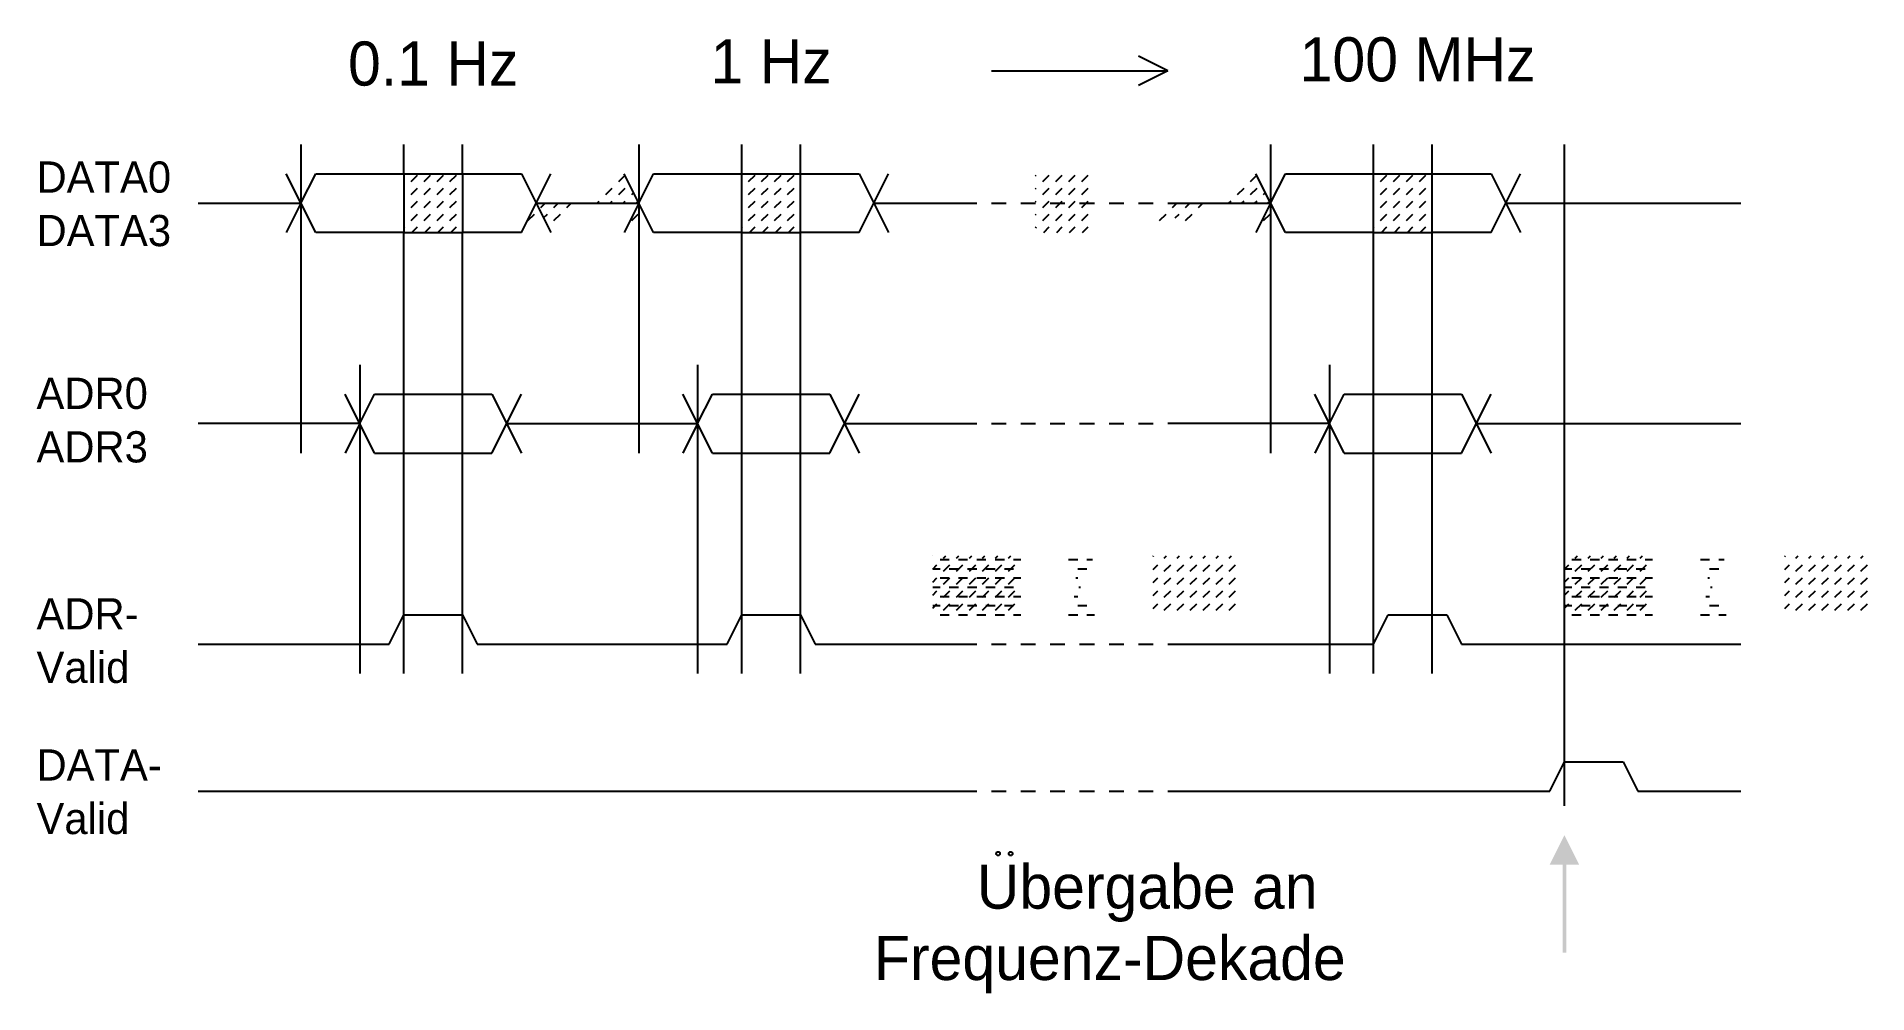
# Model space of a CAD drawing. Extents: x -2.8 to 22.1, y -4.2 to 8.9.
import ezdxf
from ezdxf.enums import TextEntityAlignment as Align

# ---------------------------------------------------------------- set-up
doc = ezdxf.new("R2010")
doc.units = 0
doc.layers.get('0').update_dxf_attribs({"linetype": 'CONTINUOUS'})

# ---------------------------------------------------------------- blocks, each defined once
blk = doc.blocks.new('*X')
at = {"color": 0}
for p, q in [((2.2, 6.973), (2.21, 6.983)), ((2.298, 6.894), (2.386, 6.983)), ((2.475, 6.894), (2.563, 6.983)), ((2.652, 6.894), (2.74, 6.983)), ((2.828, 6.894), (2.917, 6.983)), ((5.127, 6.894), (5.211, 6.979)), ((6.8, 6.977), (6.806, 6.983)), ((6.894, 6.894), (6.983, 6.983)), ((7.071, 6.894), (7.159, 6.983)), ((7.248, 6.894), (7.336, 6.983)), ((7.425, 6.894), (7.513, 6.983)), ((2.2, 6.796), (2.21, 6.806)), ((2.298, 6.718), (2.386, 6.806)), ((2.475, 6.718), (2.563, 6.806)), ((2.652, 6.718), (2.74, 6.806)), ((2.828, 6.718), (2.917, 6.806)), ((4.95, 6.718), (5.038, 6.806)), ((5.127, 6.718), (5.215, 6.806)), ((5.303, 6.718), (5.329, 6.743)), ((6.8, 6.8), (6.806, 6.806)), ((6.894, 6.718), (6.983, 6.806)), ((7.071, 6.718), (7.159, 6.806)), ((7.248, 6.718), (7.336, 6.806)), ((7.425, 6.718), (7.513, 6.806)), ((2.2, 6.619), (2.21, 6.629)), ((2.298, 6.541), (2.386, 6.629)), ((2.475, 6.541), (2.563, 6.629)), ((2.652, 6.541), (2.74, 6.629)), ((2.828, 6.541), (2.917, 6.629)), ((4.066, 6.541), (4.125, 6.6)), ((4.243, 6.541), (4.302, 6.6)), ((4.419, 6.541), (4.479, 6.6)), ((4.832, 6.6), (4.861, 6.629)), ((5.009, 6.6), (5.038, 6.629)), ((5.186, 6.6), (5.215, 6.629)), ((5.363, 6.6), (5.392, 6.629)), ((6.8, 6.623), (6.806, 6.629)), ((6.894, 6.541), (6.983, 6.629)), ((7.071, 6.541), (7.159, 6.629)), ((7.248, 6.541), (7.336, 6.629)), ((7.425, 6.541), (7.513, 6.629)), ((2.2, 6.443), (2.21, 6.452)), ((2.2, 6.266), (2.21, 6.276)), ((2.298, 6.364), (2.386, 6.452)), ((2.311, 6.2), (2.386, 6.276)), ((2.475, 6.364), (2.563, 6.452)), ((2.488, 6.2), (2.563, 6.276)), ((2.652, 6.364), (2.74, 6.452)), ((2.664, 6.2), (2.74, 6.276)), ((2.828, 6.364), (2.917, 6.452)), ((2.841, 6.2), (2.917, 6.276)), ((3.889, 6.364), (3.977, 6.452)), ((4.101, 6.399), (4.154, 6.452)), ((4.243, 6.364), (4.331, 6.452)), ((5.303, 6.364), (5.392, 6.452)), ((6.8, 6.446), (6.806, 6.452)), ((6.8, 6.27), (6.806, 6.276)), ((6.894, 6.364), (6.983, 6.452)), ((6.907, 6.2), (6.983, 6.276)), ((7.071, 6.364), (7.159, 6.452)), ((7.084, 6.2), (7.159, 6.276)), ((7.248, 6.364), (7.336, 6.452)), ((7.261, 6.2), (7.336, 6.276)), ((7.425, 6.364), (7.513, 6.452)), ((7.437, 6.2), (7.513, 6.276)), ((9.4, 1.799), (9.401, 1.8)), ((9.5, 1.75), (9.625, 1.75)), ((9.546, 1.768), (9.578, 1.8)), ((9.723, 1.768), (9.755, 1.8)), ((9.75, 1.75), (9.875, 1.75)), ((9.899, 1.768), (9.932, 1.8)), ((10, 1.75), (10.125, 1.75)), ((10.076, 1.768), (10.109, 1.8)), ((10.25, 1.75), (10.375, 1.75)), ((10.253, 1.768), (10.285, 1.8)), ((10.43, 1.768), (10.462, 1.8)), ((10.5, 1.75), (10.6, 1.75)), ((11.25, 1.75), (11.375, 1.75)), ((11.5, 1.75), (11.575, 1.75)), ((12.4, 1.793), (12.407, 1.8)), ((12.551, 1.768), (12.583, 1.8)), ((12.728, 1.768), (12.76, 1.8)), ((12.905, 1.768), (12.937, 1.8)), ((13.081, 1.768), (13.114, 1.8)), ((13.258, 1.768), (13.29, 1.8)), ((13.435, 1.768), (13.467, 1.8)), ((9.4, 1.622), (9.458, 1.679)), ((9.4, 1.625), (9.5, 1.625)), ((9.4, 1.445), (9.458, 1.503)), ((9.5, 1.5), (9.625, 1.5)), ((9.546, 1.591), (9.634, 1.679)), ((9.546, 1.414), (9.634, 1.503)), ((9.625, 1.625), (9.75, 1.625)), ((9.723, 1.591), (9.811, 1.679)), ((9.723, 1.414), (9.811, 1.503)), ((9.75, 1.5), (9.875, 1.5)), ((9.875, 1.625), (10, 1.625)), ((9.899, 1.591), (9.988, 1.679)), ((9.899, 1.414), (9.988, 1.503)), ((10, 1.5), (10.125, 1.5)), ((10.076, 1.591), (10.165, 1.679)), ((10.076, 1.414), (10.165, 1.503)), ((10.125, 1.625), (10.25, 1.625)), ((10.25, 1.5), (10.375, 1.5)), ((10.253, 1.591), (10.341, 1.679)), ((10.253, 1.414), (10.341, 1.503)), ((10.375, 1.625), (10.5, 1.625)), ((10.43, 1.591), (10.518, 1.679)), ((10.43, 1.414), (10.518, 1.503)), ((10.5, 1.5), (10.6, 1.5)), ((11.35, 1.5), (11.375, 1.5)), ((11.375, 1.625), (11.5, 1.625)), ((12.4, 1.617), (12.463, 1.679)), ((12.4, 1.44), (12.463, 1.503)), ((12.551, 1.591), (12.64, 1.679)), ((12.551, 1.414), (12.64, 1.503)), ((12.728, 1.591), (12.816, 1.679)), ((12.728, 1.414), (12.816, 1.503)), ((12.905, 1.591), (12.993, 1.679)), ((12.905, 1.414), (12.993, 1.503)), ((13.081, 1.591), (13.17, 1.679)), ((13.081, 1.414), (13.17, 1.503)), ((13.258, 1.591), (13.347, 1.679)), ((13.258, 1.414), (13.347, 1.503)), ((13.435, 1.591), (13.523, 1.679)), ((13.435, 1.414), (13.523, 1.503)), ((9.4, 1.375), (9.5, 1.375)), ((9.4, 1.268), (9.458, 1.326)), ((9.5, 1.25), (9.625, 1.25)), ((9.546, 1.237), (9.634, 1.326)), ((9.625, 1.375), (9.75, 1.375)), ((9.723, 1.237), (9.811, 1.326)), ((9.75, 1.25), (9.875, 1.25)), ((9.875, 1.375), (10, 1.375)), ((9.899, 1.237), (9.988, 1.326)), ((10, 1.25), (10.125, 1.25)), ((10.076, 1.237), (10.165, 1.326)), ((10.125, 1.375), (10.25, 1.375)), ((10.25, 1.25), (10.375, 1.25)), ((10.253, 1.237), (10.341, 1.326)), ((10.375, 1.375), (10.5, 1.375)), ((10.43, 1.237), (10.518, 1.326)), ((10.5, 1.25), (10.6, 1.25)), ((11.325, 1.25), (11.375, 1.25)), ((11.387, 1.375), (11.412, 1.375)), ((12.4, 1.263), (12.463, 1.326)), ((12.551, 1.237), (12.64, 1.326)), ((12.728, 1.237), (12.816, 1.326)), ((12.905, 1.237), (12.993, 1.326)), ((13.081, 1.237), (13.17, 1.326)), ((13.258, 1.237), (13.347, 1.326)), ((13.435, 1.237), (13.523, 1.326)), ((9.4, 1.091), (9.458, 1.149)), ((9.4, 1.125), (9.5, 1.125)), ((9.5, 1), (9.625, 1)), ((9.546, 1.061), (9.634, 1.149)), ((9.625, 1.125), (9.75, 1.125)), ((9.723, 1.061), (9.811, 1.149)), ((9.75, 1), (9.875, 1)), ((9.875, 1.125), (10, 1.125)), ((9.899, 1.061), (9.988, 1.149)), ((10, 1), (10.125, 1)), ((10.076, 1.061), (10.165, 1.149)), ((10.125, 1.125), (10.25, 1.125)), ((10.25, 1), (10.375, 1)), ((10.253, 1.061), (10.341, 1.149)), ((10.375, 1.125), (10.5, 1.125)), ((10.43, 1.061), (10.518, 1.149)), ((10.5, 1), (10.6, 1)), ((11.25, 1), (11.375, 1)), ((11.375, 1.125), (11.5, 1.125)), ((11.5, 1), (11.6, 1)), ((12.4, 1.086), (12.463, 1.149)), ((12.551, 1.061), (12.64, 1.149)), ((12.728, 1.061), (12.816, 1.149)), ((12.905, 1.061), (12.993, 1.149)), ((13.081, 1.061), (13.17, 1.149)), ((13.258, 1.061), (13.347, 1.149)), ((13.435, 1.061), (13.523, 1.149))]:
    blk.add_line(p, q, dxfattribs=at)

msp = doc.modelspace()

# ---------------------------------------------------------------- linework, layer by layer
at = {"color": 0}
for p, q in [((12.6, 8.4), (12.2, 8.6)), ((10.2, 8.4), (12.6, 8.4)), ((12.6, 8.4), (12.2, 8.2)), ((0.8, 7.4), (0.8, 3.2)), ((2.2, 7), (2.2, 7.4)), ((3, 7), (3, 7.4)), ((5.4, 7.4), (5.4, 3.2)), ((6.8, 7), (6.8, 7.4)), ((7.6, 7), (7.6, 7.4)), ((14, 7.4), (14, 3.2)), ((15.4, 7), (15.4, 7.4)), ((16.2, 7), (16.2, 7.4)), ((18, -1.6), (18, 7.4)), ((1, 6.2), (0.6, 7)), ((0.8, 6.6), (1, 7)), ((1, 7), (2.2, 7)), ((2.2, 7), (3, 7)), ((2.2, 7), (2.2, 6.2)), ((3, 7), (3.8, 7)), ((3, 7), (3, 6.2)), ((3.8, 7), (4.2, 6.2)), ((3.8, 6.2), (4.2, 7)), ((5.6, 6.2), (5.2, 7)), ((5.4, 6.6), (5.6, 7)), ((5.6, 7), (6.8, 7)), ((6.8, 7), (7.6, 7)), ((6.8, 6.2), (6.8, 7)), ((7.6, 7), (8.4, 7)), ((7.6, 6.2), (7.6, 7)), ((8.4, 6.2), (8.8, 7)), ((8.4, 7), (8.8, 6.2)), ((14.2, 6.2), (13.8, 7)), ((14, 6.6), (14.2, 7)), ((14.2, 7), (15.4, 7)), ((15.4, 6.2), (15.4, 7)), ((15.4, 7), (16.2, 7)), ((16.2, 6.2), (16.2, 7)), ((16.2, 7), (17, 7)), ((17, 6.2), (17.4, 7)), ((17, 7), (17.4, 6.2)), ((-0.6, 6.6), (0.8, 6.6)), ((0.8, 6.6), (0.6, 6.2)), ((4, 6.6), (5.4, 6.6)), ((5.4, 6.6), (5.2, 6.2)), ((8.6, 6.6), (10, 6.6)), ((10.2, 6.6), (10.4, 6.6)), ((10.6, 6.6), (10.8, 6.6)), ((11, 6.6), (11.2, 6.6)), ((11.4, 6.6), (11.6, 6.6)), ((11.8, 6.6), (12, 6.6)), ((12.2, 6.6), (12.4, 6.6)), ((12.6, 6.6), (14, 6.6)), ((14, 6.6), (13.8, 6.2)), ((17.2, 6.6), (20.4, 6.6)), ((2.2, 6.2), (1, 6.2)), ((2.2, 0.2), (2.2, 6.2)), ((2.2, 6.2), (3, 6.2)), ((3.8, 6.2), (3, 6.2)), ((3, 0.2), (3, 6.2)), ((6.8, 6.2), (5.6, 6.2)), ((6.8, 0.2), (6.8, 6.2)), ((6.8, 6.2), (7.6, 6.2)), ((8.4, 6.2), (7.6, 6.2)), ((7.6, 0.2), (7.6, 6.2)), ((15.4, 6.2), (14.2, 6.2)), ((15.4, 6.2), (16.2, 6.2)), ((15.4, 0.2), (15.4, 6.2)), ((17, 6.2), (16.2, 6.2)), ((16.2, 0.2), (16.2, 6.2)), ((1.6, 4.4), (1.6, 0.2)), ((6.2, 4.4), (6.2, 0.2)), ((14.8, 4.4), (14.8, 0.2)), ((1.8, 3.2), (1.4, 4)), ((1.6, 3.6), (1.8, 4)), ((1.8, 4), (3.4, 4)), ((3.4, 4), (3.8, 3.2)), ((3.4, 3.2), (3.8, 4)), ((6.4, 3.2), (6, 4)), ((6.2, 3.6), (6.4, 4)), ((6.4, 4), (8, 4)), ((8, 4), (8.4, 3.2)), ((8, 3.2), (8.4, 4)), ((15, 3.2), (14.6, 4)), ((14.8, 3.6), (15, 4)), ((15, 4), (16.6, 4)), ((16.6, 4), (17, 3.2)), ((16.6, 3.2), (17, 4)), ((1.6, 3.6), (-0.6, 3.6)), ((1.6, 3.6), (1.4, 3.2)), ((3.6, 3.6), (6.2, 3.6)), ((6.2, 3.6), (6, 3.2)), ((8.2, 3.6), (10, 3.6)), ((10.2, 3.6), (10.4, 3.6)), ((10.6, 3.6), (10.8, 3.6)), ((11, 3.6), (11.2, 3.6)), ((11.4, 3.6), (11.6, 3.6)), ((11.8, 3.6), (12, 3.6)), ((12.2, 3.6), (12.4, 3.6)), ((14.8, 3.6), (12.6, 3.6)), ((14.8, 3.6), (14.6, 3.2)), ((16.8, 3.6), (20.4, 3.6)), ((1.8, 3.2), (3.4, 3.2)), ((6.4, 3.2), (8, 3.2)), ((15, 3.2), (16.6, 3.2)), ((2, 0.6), (2.2, 1)), ((2.2, 1), (3, 1)), ((3, 1), (3.2, 0.6)), ((6.6, 0.6), (6.8, 1)), ((6.8, 1), (7.6, 1)), ((7.6, 1), (7.8, 0.6)), ((15.4, 0.6), (15.6, 1)), ((15.6, 1), (16.4, 1)), ((16.4, 1), (16.6, 0.6)), ((-0.6, 0.6), (2, 0.6)), ((3.2, 0.6), (6.6, 0.6)), ((7.8, 0.6), (10, 0.6)), ((10.2, 0.6), (10.4, 0.6)), ((10.6, 0.6), (10.8, 0.6)), ((11, 0.6), (11.2, 0.6)), ((11.4, 0.6), (11.6, 0.6)), ((11.8, 0.6), (12, 0.6)), ((12.2, 0.6), (12.4, 0.6)), ((12.6, 0.6), (15.4, 0.6)), ((16.6, 0.6), (20.4, 0.6)), ((17.8, -1.4), (18, -1)), ((18, -1), (18.8, -1)), ((18.8, -1), (19, -1.4)), ((-0.6, -1.4), (10, -1.4)), ((10.2, -1.4), (10.4, -1.4)), ((10.6, -1.4), (10.8, -1.4)), ((11, -1.4), (11.2, -1.4)), ((11.4, -1.4), (11.6, -1.4)), ((11.8, -1.4), (12, -1.4)), ((12.2, -1.4), (12.4, -1.4)), ((12.6, -1.4), (17.8, -1.4)), ((19, -1.4), (20.4, -1.4))]:
    msp.add_line(p, q, dxfattribs=at)
for centre in [(10.29, -2.251), (10.461, -2.251)]:
    msp.add_circle(centre, 0.0253, dxfattribs=at)
for points in [[(18, -2), (18, -2.4), (17.8, -2.4)], [(18, -2), (18, -2.4), (18.2, -2.4)]]:
    msp.add_solid(points, dxfattribs=at)
msp.add_trace([(17.975, -3.6), (18.025, -3.6), (17.975, -2.4), (18.025, -2.4)], dxfattribs=at)

# ---------------------------------------------------------------- block references
for p in [(0, 0), (0, 0), (8.6, 0)]:
    msp.add_blockref('*X', p, dxfattribs=at)

# ---------------------------------------------------------------- texts
for s, p in [('0.1 Hz', (2.6, 8.2)), ('1 Hz', (7.2, 8.229)), ('100 MHz', (16, 8.257))]:
    msp.add_text(s, height=0.6, dxfattribs=at).set_placement(p, align=Align.CENTER)
for s, height, p in [('DATA0', 0.4249, (-2.8, 6.743)), ('DATA3', 0.4249, (-2.8, 6.015)), ('ADR0', 0.4249, (-2.8, 3.8)), ('ADR3', 0.4249, (-2.8, 3.072)), ('ADR-', 0.4249, (-2.8, 0.8)), ('Valid', 0.4249, (-2.8, 0.072)), ('DATA-', 0.4249, (-2.8, -1.257)), ('Valid', 0.4249, (-2.8, -1.985)), ('Ubergabe an', 0.6, (10, -3)), ('Frequenz-Dekade', 0.6, (8.6, -3.971))]:
    msp.add_text(s, height=height, dxfattribs=at).set_placement(p)

doc.saveas('drawing.dxf')
